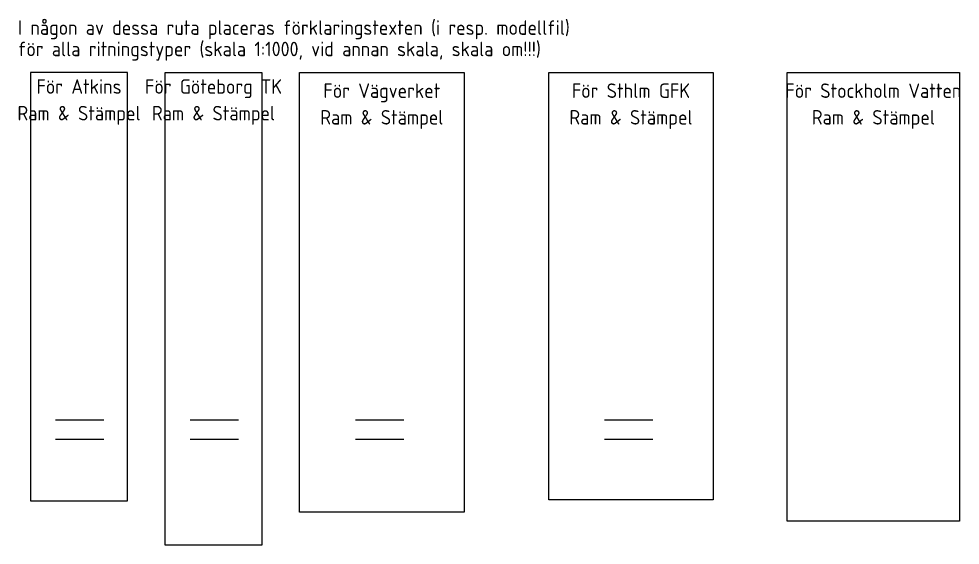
# Model space of a CAD drawing. Header units: metres. Extents: x 119241 to 123031, y 6148179 to 6148679.
# Drawn here: x 121928.2 to 122317.4, y 6148258.8 to 6148476.6 of the extents above; entities that cross this region are included whole.
import ezdxf
from ezdxf.enums import TextEntityAlignment as Align

# ---------------------------------------------------------------- set-up
doc = ezdxf.new("R2010")
doc.units = ezdxf.units.M
doc.header["$LTSCALE"] = 0.5
doc.layers.get('DEFPOINTS').update_dxf_attribs({"color": 5, "linetype": 'CONTINUOUS'})
doc.styles.add('ISO', font='iso.shx')

msp = doc.modelspace()

# ---------------------------------------------------------------- linework, layer by layer
at = {"layer": 'DEFPOINTS', "flags": 128}
for points in [[(121933.073, 6148454.412), (121933.073, 6148277.132), (121973.073, 6148277.132), (121973.073, 6148454.412)], [(122044.304, 6148272.412), (122044.304, 6148454.412), (122112.304, 6148454.412), (122112.304, 6148272.412)], [(122147.32, 6148454.412), (122215.32, 6148454.412), (122215.32, 6148277.614), (122147.32, 6148277.614)]]:
    msp.add_lwpolyline(points, close=True, dxfattribs=at)
for points in [[(121988.689, 6148454.412), (122028.689, 6148454.412), (122028.689, 6148258.812), (121988.689, 6148258.812), (121988.689, 6148454.412)], [(121943.41, 6148310.717), (121963.362, 6148310.717)], [(121999.026, 6148310.717), (122018.978, 6148310.717)], [(122067.38, 6148310.717), (122087.333, 6148310.717)], [(122170.396, 6148310.717), (122190.348, 6148310.717)], [(121943.41, 6148302.717), (121963.362, 6148302.717)], [(121999.026, 6148302.717), (122018.978, 6148302.717)], [(122067.38, 6148302.717), (122087.333, 6148302.717)], [(122170.396, 6148302.717), (122190.348, 6148302.717)]]:
    msp.add_lwpolyline(points, dxfattribs=at)
at = {"layer": 'DEFPOINTS'}
msp.add_lwpolyline([(122245.954, 6148454.412), (122317.154, 6148454.412), (122317.154, 6148268.812), (122245.954, 6148268.812)], close=True, dxfattribs=at)

# ---------------------------------------------------------------- texts
at = {"layer": 'DEFPOINTS', "style": 'ISO'}
for s, p in [('I någon av dessa ruta placeras förklaringstexten (i resp. modellfil)', (121927.829, 6148469.947)), ('för alla ritningstyper (skala 1:1000, vid annan skala, skala om!!!)', (121927.829, 6148461.102))]:
    msp.add_text(s, height=6, dxfattribs=at).set_placement(p)
for s, p in [('För Atkins', (121953.073, 6148445.569)), ('För Göteborg TK', (122008.689, 6148445.569)), ('För Vägverket', (122078.304, 6148443.849)), ('För Sthlm GFK', (122181.32, 6148443.849)), ('För Stockholm Vatten', (122281.554, 6148443.849)), ('Ram & Stämpel', (121953.073, 6148434.551)), ('Ram & Stämpel', (122008.689, 6148434.551)), ('Ram & Stämpel', (122078.304, 6148432.83)), ('Ram & Stämpel', (122181.32, 6148432.83)), ('Ram & Stämpel', (122281.554, 6148432.83))]:
    msp.add_text(s, height=6, dxfattribs=at).set_placement(p, align=Align.CENTER)

doc.saveas('drawing.dxf')
